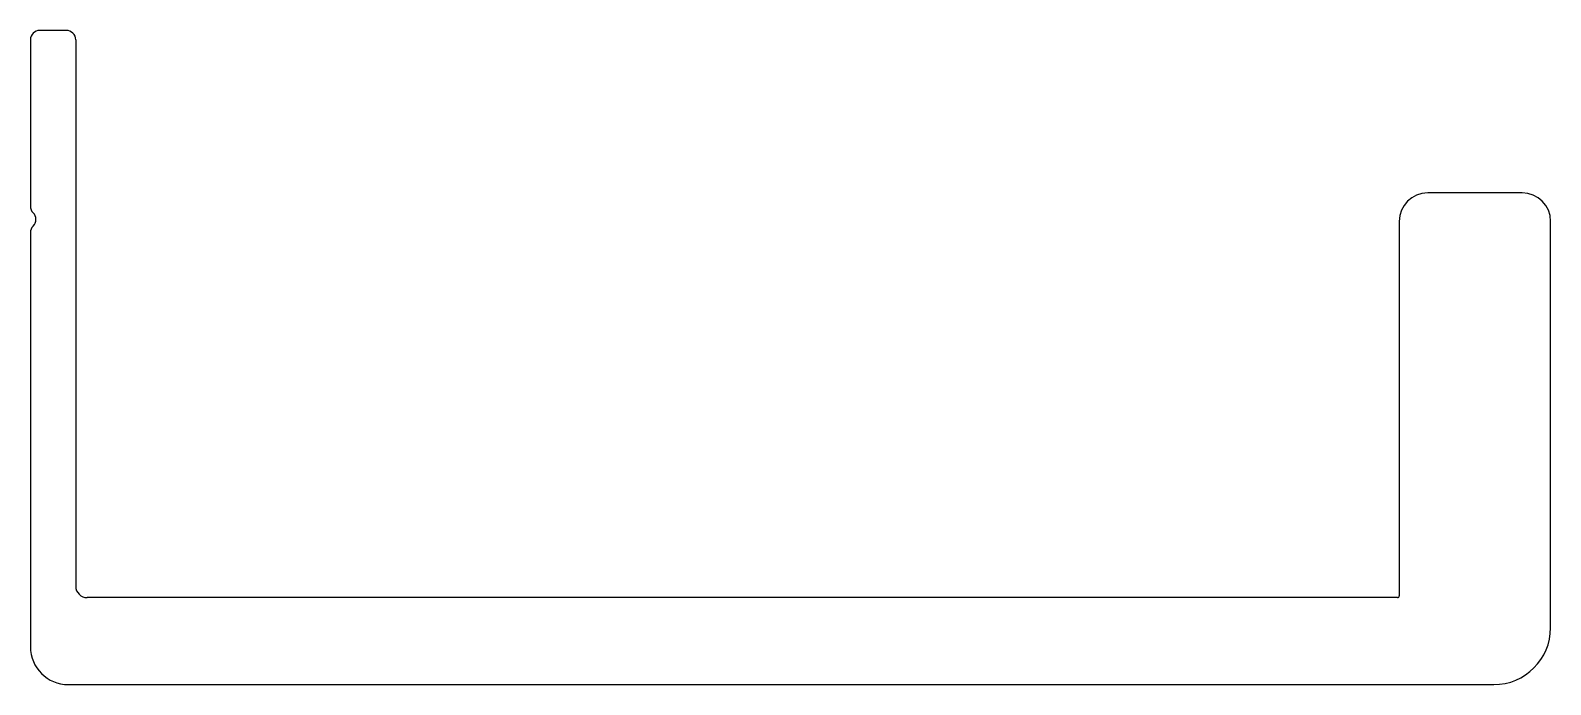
# Model space of a CAD drawing. Extents: x 1219.9 to 1260.1, y 1021 to 1038.3.
import ezdxf

# ---------------------------------------------------------------- set-up
doc = ezdxf.new("R2010")
doc.units = 0
doc.layers.get('0').update_dxf_attribs({"linetype": 'CONTINUOUS'})

msp = doc.modelspace()

# ---------------------------------------------------------------- linework, layer by layer
at = {"color": 0}
for p, q in [((1219.875, 1038.077), (1219.875, 1033.68)), ((1220.825, 1038.327), (1220.125, 1038.327)), ((1221.075, 1038.077), (1221.075, 1023.627)), ((1259.325, 1034.027), (1256.825, 1034.027)), ((1256.075, 1033.277), (1256.075, 1023.377)), ((1260.075, 1022.527), (1260.075, 1033.277)), ((1219.875, 1032.973), (1219.875, 1022.027)), ((1256.025, 1023.327), (1221.375, 1023.327)), ((1220.875, 1021.027), (1258.575, 1021.027))]:
    msp.add_line(p, q, dxfattribs=at)
for centre, radius, start, end in [((1220.125, 1038.077), 0.25, 90, 180), ((1220.825, 1038.077), 0.25, 0, 90), ((1256.825, 1033.277), 0.75, 90, 180), ((1259.325, 1033.277), 0.75, 0, 90), ((1220.125, 1033.68), 0.25, 180, 225), ((1220.125, 1032.973), 0.25, 135, 180), ((1219.772, 1033.327), 0.25, 315, 45), ((1221.375, 1023.627), 0.3, 180, 270), ((1256.025, 1023.377), 0.05, 270, 360), ((1258.575, 1022.527), 1.5, 270, 0), ((1220.875, 1022.027), 1, 180, 270)]:
    msp.add_arc(centre, radius, start, end, dxfattribs=at)

doc.saveas('drawing.dxf')
